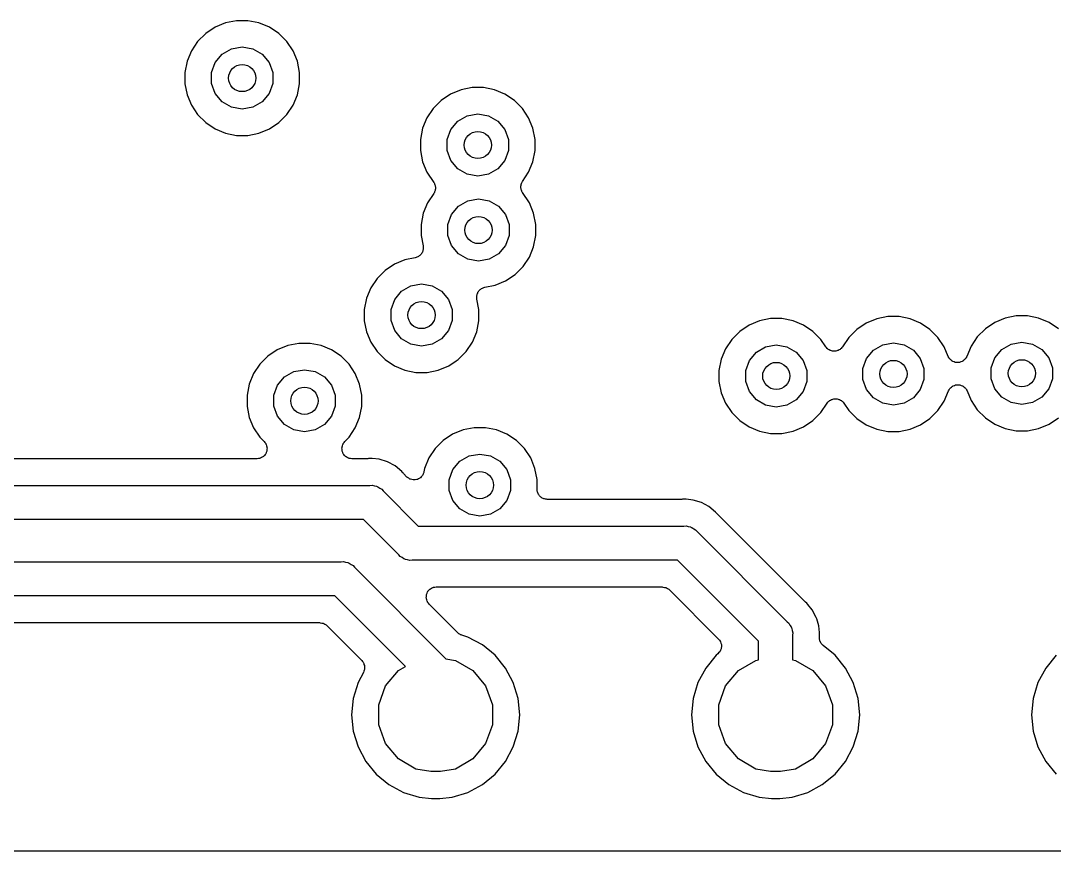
# Model space of a CAD drawing. Extents: x 91.4 to 190.2, y -113.9 to -59.9.
# Drawn here: x 131.74 to 147.18, y -113.13 to -100.72 of the extents above; entities that cross this region are included whole.
import ezdxf

# ---------------------------------------------------------------- set-up
doc = ezdxf.new("R2010")
doc.units = 0
doc.header["$MEASUREMENT"] = 0
doc.layers.add('BLACK', color=7, linetype='CONTINUOUS')

msp = doc.modelspace()

# ---------------------------------------------------------------- linework, layer by layer
at = {"layer": 'BLACK', "linetype": 'CONTINUOUS'}
for p, q in [((134.644, -100.82), (134.504, -100.914)), ((134.8, -100.756), (134.644, -100.82)), ((134.966, -100.723), (134.8, -100.756)), ((135.134, -100.723), (134.966, -100.723)), ((135.3, -100.756), (135.134, -100.723)), ((135.456, -100.82), (135.3, -100.756)), ((135.596, -100.914), (135.456, -100.82)), ((134.504, -100.914), (134.384, -101.034)), ((135.716, -101.034), (135.596, -100.914)), ((134.384, -101.034), (134.29, -101.174)), ((134.752, -101.224), (134.891, -101.144)), ((134.891, -101.144), (135.05, -101.116)), ((135.05, -101.116), (135.209, -101.144)), ((135.209, -101.144), (135.348, -101.224)), ((135.81, -101.174), (135.716, -101.034)), ((134.29, -101.174), (134.226, -101.33)), ((134.648, -101.348), (134.752, -101.224)), ((135.348, -101.224), (135.452, -101.348)), ((135.874, -101.33), (135.81, -101.174)), ((134.226, -101.33), (134.193, -101.496)), ((134.593, -101.499), (134.648, -101.348)), ((135.452, -101.348), (135.507, -101.499)), ((135.907, -101.496), (135.874, -101.33)), ((134.193, -101.496), (134.193, -101.664)), ((134.593, -101.661), (134.593, -101.499)), ((135.507, -101.499), (135.507, -101.661)), ((135.907, -101.664), (135.907, -101.496)), ((134.193, -101.664), (134.226, -101.83)), ((134.648, -101.812), (134.593, -101.661)), ((135.507, -101.661), (135.452, -101.812)), ((135.874, -101.83), (135.907, -101.664)), ((138.32, -101.756), (138.164, -101.82)), ((138.486, -101.723), (138.32, -101.756)), ((138.654, -101.723), (138.486, -101.723)), ((138.82, -101.756), (138.654, -101.723)), ((138.976, -101.82), (138.82, -101.756)), ((134.226, -101.83), (134.29, -101.986)), ((134.752, -101.936), (134.648, -101.812)), ((134.891, -102.016), (134.752, -101.936)), ((135.348, -101.936), (135.209, -102.016)), ((135.452, -101.812), (135.348, -101.936)), ((135.81, -101.986), (135.874, -101.83)), ((138.024, -101.914), (137.904, -102.034)), ((138.164, -101.82), (138.024, -101.914)), ((139.116, -101.914), (138.976, -101.82)), ((139.236, -102.034), (139.116, -101.914)), ((134.29, -101.986), (134.384, -102.126)), ((135.05, -102.044), (134.891, -102.016)), ((135.209, -102.016), (135.05, -102.044)), ((135.716, -102.126), (135.81, -101.986)), ((137.904, -102.034), (137.81, -102.174)), ((139.33, -102.174), (139.236, -102.034)), ((134.384, -102.126), (134.504, -102.246)), ((135.596, -102.246), (135.716, -102.126)), ((137.81, -102.174), (137.746, -102.33)), ((138.168, -102.348), (138.272, -102.224)), ((138.272, -102.224), (138.411, -102.144)), ((138.411, -102.144), (138.57, -102.116)), ((138.57, -102.116), (138.729, -102.144)), ((138.729, -102.144), (138.868, -102.224)), ((138.868, -102.224), (138.972, -102.348)), ((139.394, -102.33), (139.33, -102.174)), ((134.504, -102.246), (134.644, -102.34)), ((134.644, -102.34), (134.8, -102.404)), ((135.3, -102.404), (135.456, -102.34)), ((135.456, -102.34), (135.596, -102.246)), ((137.746, -102.33), (137.713, -102.496)), ((138.113, -102.499), (138.168, -102.348)), ((138.972, -102.348), (139.027, -102.499)), ((139.427, -102.496), (139.394, -102.33)), ((134.8, -102.404), (134.966, -102.437)), ((134.966, -102.437), (135.134, -102.437)), ((135.134, -102.437), (135.3, -102.404)), ((137.713, -102.496), (137.713, -102.664)), ((138.113, -102.661), (138.113, -102.499)), ((139.027, -102.499), (139.027, -102.661)), ((139.427, -102.664), (139.427, -102.496)), ((137.713, -102.664), (137.746, -102.83)), ((138.168, -102.812), (138.113, -102.661)), ((139.027, -102.661), (138.972, -102.812)), ((139.394, -102.83), (139.427, -102.664)), ((137.746, -102.83), (137.81, -102.986)), ((138.272, -102.936), (138.168, -102.812)), ((138.972, -102.812), (138.868, -102.936)), ((139.33, -102.986), (139.394, -102.83)), ((137.81, -102.986), (137.912, -103.139)), ((138.411, -103.016), (138.272, -102.936)), ((138.57, -103.044), (138.411, -103.016)), ((138.729, -103.016), (138.57, -103.044)), ((138.868, -102.936), (138.729, -103.016)), ((139.237, -103.124), (139.33, -102.986)), ((137.912, -103.139), (137.916, -103.147)), ((137.916, -103.147), (137.923, -103.156)), ((137.923, -103.156), (137.923, -103.158)), ((137.923, -103.158), (137.924, -103.159)), ((137.924, -103.159), (137.928, -103.174)), ((139.216, -103.172), (139.217, -103.17)), ((139.216, -103.184), (139.216, -103.172)), ((139.217, -103.169), (139.225, -103.153)), ((139.217, -103.17), (139.217, -103.169)), ((139.225, -103.153), (139.228, -103.142)), ((139.228, -103.142), (139.232, -103.135)), ((139.232, -103.135), (139.237, -103.124)), ((137.913, -103.306), (137.82, -103.444)), ((137.918, -103.295), (137.913, -103.306)), ((137.922, -103.288), (137.918, -103.295)), ((137.925, -103.277), (137.922, -103.288)), ((137.933, -103.261), (137.925, -103.277)), ((137.928, -103.174), (137.933, -103.186)), ((137.933, -103.186), (137.934, -103.195)), ((137.934, -103.258), (137.933, -103.26)), ((137.933, -103.26), (137.933, -103.261)), ((137.934, -103.195), (137.937, -103.206)), ((137.937, -103.238), (137.934, -103.246)), ((137.934, -103.246), (137.934, -103.258)), ((137.937, -103.209), (137.936, -103.226)), ((137.936, -103.226), (137.937, -103.238)), ((137.937, -103.206), (137.937, -103.208)), ((137.937, -103.208), (137.937, -103.209)), ((139.213, -103.192), (139.216, -103.184)), ((139.214, -103.204), (139.213, -103.192)), ((139.213, -103.221), (139.214, -103.204)), ((139.213, -103.222), (139.213, -103.221)), ((139.213, -103.224), (139.213, -103.222)), ((139.216, -103.235), (139.213, -103.224)), ((139.217, -103.244), (139.216, -103.235)), ((139.222, -103.256), (139.217, -103.244)), ((139.226, -103.271), (139.222, -103.256)), ((139.227, -103.272), (139.226, -103.271)), ((139.227, -103.274), (139.227, -103.272)), ((139.234, -103.283), (139.227, -103.274)), ((139.238, -103.291), (139.234, -103.283)), ((139.34, -103.444), (139.238, -103.291)), ((137.82, -103.444), (137.756, -103.6)), ((138.282, -103.494), (138.421, -103.414)), ((138.421, -103.414), (138.58, -103.386)), ((138.58, -103.386), (138.739, -103.414)), ((138.739, -103.414), (138.878, -103.494)), ((139.404, -103.6), (139.34, -103.444)), ((137.756, -103.6), (137.723, -103.766)), ((138.123, -103.769), (138.178, -103.618)), ((138.178, -103.618), (138.282, -103.494)), ((138.878, -103.494), (138.982, -103.618)), ((138.982, -103.618), (139.037, -103.769)), ((139.437, -103.766), (139.404, -103.6)), ((137.723, -103.766), (137.723, -103.934)), ((138.123, -103.931), (138.123, -103.769)), ((139.037, -103.769), (139.037, -103.931)), ((139.437, -103.934), (139.437, -103.766)), ((137.723, -103.934), (137.753, -104.088)), ((138.178, -104.082), (138.123, -103.931)), ((139.037, -103.931), (138.982, -104.082)), ((139.404, -104.1), (139.437, -103.934)), ((137.753, -104.088), (137.754, -104.102)), ((138.282, -104.206), (138.178, -104.082)), ((138.982, -104.082), (138.878, -104.206)), ((137.672, -104.251), (137.661, -104.257)), ((137.684, -104.246), (137.672, -104.251)), ((137.694, -104.237), (137.684, -104.246)), ((137.705, -104.23), (137.694, -104.237)), ((137.713, -104.22), (137.705, -104.23)), ((137.723, -104.212), (137.713, -104.22)), ((137.73, -104.2), (137.723, -104.212)), ((137.738, -104.19), (137.73, -104.2)), ((137.742, -104.177), (137.738, -104.19)), ((137.748, -104.166), (137.742, -104.177)), ((137.75, -104.153), (137.748, -104.166)), ((137.755, -104.14), (137.75, -104.153)), ((137.754, -104.102), (137.756, -104.114)), ((137.756, -104.114), (137.754, -104.127)), ((137.754, -104.127), (137.755, -104.14)), ((138.421, -104.286), (138.282, -104.206)), ((138.878, -104.206), (138.739, -104.286)), ((139.34, -104.256), (139.404, -104.1)), ((137.324, -104.36), (137.184, -104.454)), ((137.48, -104.296), (137.324, -104.36)), ((137.636, -104.265), (137.48, -104.296)), ((137.648, -104.26), (137.636, -104.265)), ((137.661, -104.257), (137.648, -104.26)), ((138.58, -104.314), (138.421, -104.286)), ((138.739, -104.286), (138.58, -104.314)), ((139.126, -104.516), (139.246, -104.396)), ((139.246, -104.396), (139.34, -104.256)), ((137.184, -104.454), (137.064, -104.574)), ((138.986, -104.61), (139.126, -104.516)), ((136.97, -104.714), (136.906, -104.87)), ((137.064, -104.574), (136.97, -104.714)), ((137.432, -104.764), (137.571, -104.684)), ((137.571, -104.684), (137.73, -104.656)), ((137.73, -104.656), (137.889, -104.684)), ((137.889, -104.684), (138.028, -104.764)), ((138.638, -104.719), (138.649, -104.713)), ((138.649, -104.713), (138.662, -104.71)), ((138.662, -104.71), (138.674, -104.705)), ((138.674, -104.705), (138.83, -104.674)), ((138.83, -104.674), (138.986, -104.61)), ((136.906, -104.87), (136.873, -105.036)), ((137.328, -104.888), (137.432, -104.764)), ((138.028, -104.764), (138.132, -104.888)), ((138.554, -104.856), (138.556, -104.843)), ((138.556, -104.868), (138.554, -104.856)), ((138.555, -104.83), (138.56, -104.817)), ((138.556, -104.843), (138.555, -104.83)), ((138.557, -104.882), (138.556, -104.868)), ((138.56, -104.817), (138.562, -104.804)), ((138.562, -104.804), (138.568, -104.793)), ((138.568, -104.793), (138.572, -104.78)), ((138.572, -104.78), (138.58, -104.77)), ((138.58, -104.77), (138.587, -104.758)), ((138.587, -104.758), (138.597, -104.75)), ((138.597, -104.75), (138.605, -104.74)), ((138.605, -104.74), (138.616, -104.733)), ((138.616, -104.733), (138.626, -104.724)), ((138.626, -104.724), (138.638, -104.719)), ((137.273, -105.039), (137.328, -104.888)), ((138.132, -104.888), (138.187, -105.039)), ((138.587, -105.036), (138.557, -104.882)), ((136.873, -105.036), (136.873, -105.204)), ((137.273, -105.201), (137.273, -105.039)), ((138.187, -105.039), (138.187, -105.201)), ((138.587, -105.204), (138.587, -105.036)), ((142.946, -105.173), (142.78, -105.206)), ((143.114, -105.173), (142.946, -105.173)), ((143.28, -105.206), (143.114, -105.173)), ((144.53, -105.176), (144.374, -105.24)), ((144.696, -105.143), (144.53, -105.176)), ((144.864, -105.143), (144.696, -105.143)), ((145.03, -105.176), (144.864, -105.143)), ((145.186, -105.24), (145.03, -105.176)), ((146.45, -105.166), (146.294, -105.23)), ((146.616, -105.133), (146.45, -105.166)), ((146.784, -105.133), (146.616, -105.133)), ((146.95, -105.166), (146.784, -105.133)), ((147.106, -105.23), (146.95, -105.166)), ((136.873, -105.204), (136.906, -105.37)), ((137.328, -105.352), (137.273, -105.201)), ((138.187, -105.201), (138.132, -105.352)), ((138.554, -105.37), (138.587, -105.204)), ((142.624, -105.27), (142.484, -105.364)), ((142.78, -105.206), (142.624, -105.27)), ((143.436, -105.27), (143.28, -105.206)), ((143.576, -105.364), (143.436, -105.27)), ((144.234, -105.334), (144.114, -105.454)), ((144.374, -105.24), (144.234, -105.334)), ((145.326, -105.334), (145.186, -105.24)), ((145.446, -105.454), (145.326, -105.334)), ((146.154, -105.324), (146.034, -105.444)), ((146.294, -105.23), (146.154, -105.324)), ((147.246, -105.324), (147.106, -105.23)), ((136.906, -105.37), (136.97, -105.526)), ((137.432, -105.476), (137.328, -105.352)), ((137.571, -105.556), (137.432, -105.476)), ((138.028, -105.476), (137.889, -105.556)), ((138.132, -105.352), (138.028, -105.476)), ((138.49, -105.526), (138.554, -105.37)), ((142.364, -105.484), (142.27, -105.624)), ((142.484, -105.364), (142.364, -105.484)), ((143.696, -105.484), (143.576, -105.364)), ((143.77, -105.595), (143.696, -105.484)), ((144.114, -105.454), (144.02, -105.595)), ((145.54, -105.594), (145.446, -105.454)), ((146.034, -105.444), (145.94, -105.584)), ((135.574, -105.64), (135.434, -105.734)), ((135.73, -105.576), (135.574, -105.64)), ((135.896, -105.543), (135.73, -105.576)), ((136.064, -105.543), (135.896, -105.543)), ((136.23, -105.576), (136.064, -105.543)), ((136.386, -105.64), (136.23, -105.576)), ((136.526, -105.734), (136.386, -105.64)), ((136.97, -105.526), (137.064, -105.666)), ((137.73, -105.584), (137.571, -105.556)), ((137.889, -105.556), (137.73, -105.584)), ((138.396, -105.666), (138.49, -105.526)), ((142.27, -105.624), (142.206, -105.78)), ((142.732, -105.674), (142.871, -105.594)), ((142.871, -105.594), (143.03, -105.566)), ((143.03, -105.566), (143.189, -105.594)), ((143.189, -105.594), (143.328, -105.674)), ((143.782, -105.607), (143.77, -105.595)), ((143.791, -105.62), (143.782, -105.607)), ((143.799, -105.625), (143.791, -105.62)), ((143.806, -105.633), (143.799, -105.625)), ((143.821, -105.64), (143.806, -105.633)), ((143.835, -105.649), (143.821, -105.64)), ((143.969, -105.64), (143.955, -105.649)), ((143.984, -105.633), (143.969, -105.64)), ((143.99, -105.625), (143.984, -105.633)), ((143.999, -105.62), (143.99, -105.625)), ((144.008, -105.607), (143.999, -105.62)), ((144.02, -105.595), (144.008, -105.607)), ((144.482, -105.644), (144.621, -105.564)), ((144.621, -105.564), (144.78, -105.536)), ((144.78, -105.536), (144.939, -105.564)), ((144.939, -105.564), (145.078, -105.644)), ((145.599, -105.738), (145.54, -105.594)), ((145.94, -105.584), (145.877, -105.738)), ((146.298, -105.758), (146.402, -105.634)), ((146.402, -105.634), (146.541, -105.554)), ((146.541, -105.554), (146.7, -105.526)), ((146.7, -105.526), (146.859, -105.554)), ((146.859, -105.554), (146.998, -105.634)), ((146.998, -105.634), (147.102, -105.758)), ((135.434, -105.734), (135.314, -105.854)), ((136.646, -105.854), (136.526, -105.734)), ((137.064, -105.666), (137.184, -105.786)), ((137.184, -105.786), (137.324, -105.88)), ((138.246, -105.806), (138.276, -105.786)), ((138.276, -105.786), (138.396, -105.666)), ((142.206, -105.78), (142.173, -105.946)), ((142.573, -105.949), (142.628, -105.798)), ((142.628, -105.798), (142.732, -105.674)), ((143.328, -105.674), (143.432, -105.798)), ((143.432, -105.798), (143.487, -105.949)), ((143.844, -105.651), (143.835, -105.649)), ((143.853, -105.656), (143.844, -105.651)), ((143.869, -105.657), (143.853, -105.656)), ((143.885, -105.661), (143.869, -105.657)), ((143.895, -105.66), (143.885, -105.661)), ((143.905, -105.661), (143.895, -105.66)), ((143.921, -105.657), (143.905, -105.661)), ((143.937, -105.656), (143.921, -105.657)), ((143.946, -105.651), (143.937, -105.656)), ((143.955, -105.649), (143.946, -105.651)), ((144.323, -105.919), (144.378, -105.768)), ((144.378, -105.768), (144.482, -105.644)), ((145.078, -105.644), (145.182, -105.768)), ((145.182, -105.768), (145.237, -105.919)), ((145.61, -105.755), (145.599, -105.738)), ((145.619, -105.772), (145.61, -105.755)), ((145.624, -105.776), (145.619, -105.772)), ((145.627, -105.782), (145.624, -105.776)), ((145.643, -105.794), (145.627, -105.782)), ((145.657, -105.807), (145.643, -105.794)), ((145.833, -105.794), (145.819, -105.807)), ((145.849, -105.782), (145.833, -105.794)), ((145.852, -105.776), (145.849, -105.782)), ((145.857, -105.772), (145.852, -105.776)), ((145.866, -105.755), (145.857, -105.772)), ((145.877, -105.738), (145.866, -105.755)), ((146.243, -105.909), (146.298, -105.758)), ((147.102, -105.758), (147.157, -105.909)), ((135.314, -105.854), (135.22, -105.994)), ((135.821, -105.964), (135.98, -105.936)), ((135.98, -105.936), (136.139, -105.964)), ((136.74, -105.994), (136.646, -105.854)), ((137.324, -105.88), (137.48, -105.944)), ((137.48, -105.944), (137.646, -105.977)), ((137.814, -105.977), (137.98, -105.944)), ((137.98, -105.944), (138.136, -105.88)), ((138.136, -105.88), (138.246, -105.806)), ((138.246, -105.806), (138.246, -105.806)), ((142.173, -105.946), (142.173, -106.114)), ((142.573, -106.111), (142.573, -105.949)), ((143.487, -105.949), (143.487, -106.111)), ((144.323, -106.081), (144.323, -105.919)), ((145.237, -105.919), (145.237, -106.081)), ((145.663, -105.81), (145.657, -105.807)), ((145.669, -105.814), (145.663, -105.81)), ((145.687, -105.82), (145.669, -105.814)), ((145.705, -105.827), (145.687, -105.82)), ((145.712, -105.827), (145.705, -105.827)), ((145.718, -105.829), (145.712, -105.827)), ((145.738, -105.829), (145.718, -105.829)), ((145.758, -105.829), (145.738, -105.829)), ((145.764, -105.827), (145.758, -105.829)), ((145.77, -105.827), (145.764, -105.827)), ((145.789, -105.82), (145.77, -105.827)), ((145.807, -105.814), (145.789, -105.82)), ((145.812, -105.81), (145.807, -105.814)), ((145.819, -105.807), (145.812, -105.81)), ((146.243, -106.071), (146.243, -105.909)), ((147.157, -105.909), (147.157, -106.071)), ((135.22, -105.994), (135.156, -106.15)), ((135.578, -106.168), (135.682, -106.044)), ((135.682, -106.044), (135.821, -105.964)), ((136.139, -105.964), (136.278, -106.044)), ((136.278, -106.044), (136.382, -106.168)), ((136.804, -106.15), (136.74, -105.994)), ((137.646, -105.977), (137.814, -105.977)), ((144.378, -106.232), (144.323, -106.081)), ((145.237, -106.081), (145.182, -106.232)), ((146.298, -106.222), (146.243, -106.071)), ((147.157, -106.071), (147.102, -106.222)), ((135.156, -106.15), (135.123, -106.316)), ((135.523, -106.319), (135.578, -106.168)), ((136.382, -106.168), (136.437, -106.319)), ((136.837, -106.316), (136.804, -106.15)), ((142.173, -106.114), (142.206, -106.28)), ((142.628, -106.262), (142.573, -106.111)), ((143.487, -106.111), (143.432, -106.262)), ((144.482, -106.356), (144.378, -106.232)), ((145.182, -106.232), (145.078, -106.356)), ((145.54, -106.406), (145.603, -106.252)), ((145.603, -106.252), (145.614, -106.235)), ((145.614, -106.235), (145.623, -106.218)), ((145.623, -106.218), (145.628, -106.214)), ((145.628, -106.214), (145.631, -106.208)), ((145.631, -106.208), (145.647, -106.196)), ((145.647, -106.196), (145.661, -106.183)), ((145.661, -106.183), (145.668, -106.18)), ((145.668, -106.18), (145.673, -106.176)), ((145.673, -106.176), (145.692, -106.17)), ((145.692, -106.17), (145.71, -106.163)), ((145.71, -106.163), (145.716, -106.163)), ((145.716, -106.163), (145.722, -106.161)), ((145.722, -106.161), (145.742, -106.161)), ((145.742, -106.161), (145.762, -106.161)), ((145.762, -106.161), (145.768, -106.163)), ((145.768, -106.163), (145.775, -106.163)), ((145.775, -106.163), (145.793, -106.17)), ((145.793, -106.17), (145.811, -106.176)), ((145.811, -106.176), (145.817, -106.18)), ((145.817, -106.18), (145.823, -106.183)), ((145.823, -106.183), (145.837, -106.196)), ((145.837, -106.196), (145.853, -106.208)), ((145.853, -106.208), (145.856, -106.214)), ((145.856, -106.214), (145.861, -106.218)), ((145.861, -106.218), (145.87, -106.235)), ((145.87, -106.235), (145.881, -106.252)), ((145.881, -106.252), (145.94, -106.396)), ((146.402, -106.346), (146.298, -106.222)), ((147.102, -106.222), (146.998, -106.346)), ((135.123, -106.316), (135.123, -106.484)), ((135.523, -106.481), (135.523, -106.319)), ((136.437, -106.319), (136.437, -106.481)), ((136.837, -106.484), (136.837, -106.316)), ((142.206, -106.28), (142.27, -106.436)), ((142.732, -106.386), (142.628, -106.262)), ((142.871, -106.466), (142.732, -106.386)), ((143.328, -106.386), (143.189, -106.466)), ((143.432, -106.262), (143.328, -106.386)), ((143.802, -106.423), (143.811, -106.41)), ((143.811, -106.41), (143.82, -106.405)), ((143.82, -106.405), (143.826, -106.397)), ((143.826, -106.397), (143.841, -106.39)), ((143.841, -106.39), (143.855, -106.381)), ((143.855, -106.381), (143.864, -106.379)), ((143.864, -106.379), (143.873, -106.374)), ((143.873, -106.374), (143.889, -106.373)), ((143.889, -106.373), (143.905, -106.369)), ((143.905, -106.369), (143.915, -106.37)), ((143.915, -106.37), (143.925, -106.369)), ((143.925, -106.369), (143.941, -106.373)), ((143.941, -106.373), (143.957, -106.374)), ((143.957, -106.374), (143.966, -106.379)), ((143.966, -106.379), (143.975, -106.381)), ((143.975, -106.381), (143.989, -106.39)), ((143.989, -106.39), (144.004, -106.397)), ((144.004, -106.397), (144.011, -106.405)), ((144.011, -106.405), (144.019, -106.41)), ((144.019, -106.41), (144.028, -106.423)), ((144.621, -106.436), (144.482, -106.356)), ((145.078, -106.356), (144.939, -106.436)), ((145.446, -106.546), (145.54, -106.406)), ((145.94, -106.396), (146.034, -106.536)), ((146.541, -106.426), (146.402, -106.346)), ((146.998, -106.346), (146.859, -106.426)), ((135.123, -106.484), (135.156, -106.65)), ((135.578, -106.632), (135.523, -106.481)), ((136.437, -106.481), (136.382, -106.632)), ((136.804, -106.65), (136.837, -106.484)), ((142.27, -106.436), (142.364, -106.576)), ((143.03, -106.494), (142.871, -106.466)), ((143.189, -106.466), (143.03, -106.494)), ((143.696, -106.576), (143.79, -106.435)), ((143.79, -106.435), (143.802, -106.423)), ((144.028, -106.423), (144.04, -106.435)), ((144.04, -106.435), (144.114, -106.546)), ((144.114, -106.546), (144.234, -106.666)), ((144.78, -106.464), (144.621, -106.436)), ((144.939, -106.436), (144.78, -106.464)), ((145.326, -106.666), (145.446, -106.546)), ((146.034, -106.536), (146.154, -106.656)), ((146.7, -106.454), (146.541, -106.426)), ((146.859, -106.426), (146.7, -106.454)), ((135.156, -106.65), (135.22, -106.806)), ((135.682, -106.756), (135.578, -106.632)), ((136.382, -106.632), (136.278, -106.756)), ((136.74, -106.806), (136.804, -106.65)), ((142.364, -106.576), (142.484, -106.696)), ((142.484, -106.696), (142.624, -106.79)), ((143.436, -106.79), (143.576, -106.696)), ((143.576, -106.696), (143.696, -106.576)), ((144.234, -106.666), (144.374, -106.76)), ((145.186, -106.76), (145.326, -106.666)), ((146.154, -106.656), (146.294, -106.75)), ((147.106, -106.75), (147.246, -106.656)), ((135.22, -106.806), (135.314, -106.946)), ((135.821, -106.836), (135.682, -106.756)), ((135.98, -106.864), (135.821, -106.836)), ((136.139, -106.836), (135.98, -106.864)), ((136.278, -106.756), (136.139, -106.836)), ((136.646, -106.946), (136.74, -106.806)), ((138.35, -106.836), (138.194, -106.9)), ((138.516, -106.803), (138.35, -106.836)), ((138.684, -106.803), (138.516, -106.803)), ((138.85, -106.836), (138.684, -106.803)), ((139.006, -106.9), (138.85, -106.836)), ((142.624, -106.79), (142.78, -106.854)), ((142.78, -106.854), (142.946, -106.887)), ((143.114, -106.887), (143.28, -106.854)), ((143.28, -106.854), (143.436, -106.79)), ((144.374, -106.76), (144.53, -106.824)), ((144.53, -106.824), (144.696, -106.857)), ((144.696, -106.857), (144.864, -106.857)), ((144.864, -106.857), (145.03, -106.824)), ((145.03, -106.824), (145.186, -106.76)), ((146.294, -106.75), (146.45, -106.814)), ((146.45, -106.814), (146.616, -106.847)), ((146.616, -106.847), (146.784, -106.847)), ((146.784, -106.847), (146.95, -106.814)), ((146.95, -106.814), (147.106, -106.75)), ((135.314, -106.946), (135.378, -107.01)), ((135.378, -107.01), (135.389, -107.026)), ((135.389, -107.026), (135.402, -107.041)), ((136.558, -107.041), (136.571, -107.026)), ((136.571, -107.026), (136.582, -107.01)), ((136.582, -107.01), (136.646, -106.946)), ((138.054, -106.994), (137.934, -107.114)), ((138.194, -106.9), (138.054, -106.994)), ((139.146, -106.994), (139.006, -106.9)), ((139.266, -107.114), (139.146, -106.994)), ((142.946, -106.887), (143.114, -106.887)), ((135.402, -107.041), (135.404, -107.047)), ((135.408, -107.173), (135.402, -107.191)), ((135.404, -107.047), (135.408, -107.053)), ((135.408, -107.053), (135.413, -107.072)), ((135.416, -107.155), (135.408, -107.173)), ((135.413, -107.072), (135.419, -107.09)), ((135.417, -107.148), (135.416, -107.155)), ((135.419, -107.142), (135.417, -107.148)), ((135.419, -107.09), (135.419, -107.097)), ((135.419, -107.097), (135.421, -107.103)), ((135.421, -107.103), (135.419, -107.122)), ((135.419, -107.122), (135.419, -107.142)), ((136.539, -107.103), (136.541, -107.097)), ((136.541, -107.122), (136.539, -107.103)), ((136.541, -107.09), (136.547, -107.072)), ((136.541, -107.097), (136.541, -107.09)), ((136.541, -107.142), (136.541, -107.122)), ((136.543, -107.148), (136.541, -107.142)), ((136.544, -107.155), (136.543, -107.148)), ((136.552, -107.173), (136.544, -107.155)), ((136.547, -107.072), (136.552, -107.053)), ((136.552, -107.053), (136.556, -107.047)), ((136.558, -107.191), (136.552, -107.173)), ((136.556, -107.047), (136.558, -107.041)), ((137.934, -107.114), (137.84, -107.254)), ((139.36, -107.254), (139.266, -107.114)), ((135.272, -107.266), (130.293, -107.266)), ((135.291, -107.263), (135.272, -107.266)), ((135.31, -107.261), (135.291, -107.263)), ((135.316, -107.258), (135.31, -107.261)), ((135.323, -107.257), (135.316, -107.258)), ((135.34, -107.247), (135.323, -107.257)), ((135.358, -107.239), (135.34, -107.247)), ((135.362, -107.234), (135.358, -107.239)), ((135.368, -107.231), (135.362, -107.234)), ((135.381, -107.216), (135.368, -107.231)), ((135.394, -107.202), (135.381, -107.216)), ((135.397, -107.196), (135.394, -107.202)), ((135.402, -107.191), (135.397, -107.196)), ((136.563, -107.196), (136.558, -107.191)), ((136.566, -107.202), (136.563, -107.196)), ((136.579, -107.216), (136.566, -107.202)), ((136.592, -107.231), (136.579, -107.216)), ((136.598, -107.234), (136.592, -107.231)), ((136.602, -107.239), (136.598, -107.234)), ((136.62, -107.247), (136.602, -107.239)), ((136.637, -107.257), (136.62, -107.247)), ((136.644, -107.258), (136.637, -107.257)), ((136.65, -107.261), (136.644, -107.258)), ((136.669, -107.263), (136.65, -107.261)), ((136.688, -107.266), (136.669, -107.263)), ((136.929, -107.266), (136.688, -107.266)), ((136.936, -107.265), (136.929, -107.266)), ((136.944, -107.265), (136.936, -107.265)), ((136.969, -107.263), (136.944, -107.265)), ((136.993, -107.265), (136.969, -107.263)), ((137.097, -107.275), (136.993, -107.265)), ((136.993, -107.265), (136.993, -107.265)), ((136.993, -107.265), (136.993, -107.265)), ((137.22, -107.313), (137.097, -107.275)), ((137.334, -107.374), (137.22, -107.313)), ((137.84, -107.254), (137.776, -107.41)), ((138.198, -107.428), (138.302, -107.304)), ((138.302, -107.304), (138.441, -107.224)), ((138.441, -107.224), (138.6, -107.196)), ((138.6, -107.196), (138.759, -107.224)), ((138.759, -107.224), (138.898, -107.304)), ((138.898, -107.304), (139.002, -107.428)), ((139.424, -107.41), (139.36, -107.254)), ((137.433, -107.455), (137.334, -107.374)), ((137.449, -107.475), (137.433, -107.455)), ((137.455, -107.479), (137.449, -107.475)), ((137.459, -107.485), (137.455, -107.479)), ((137.512, -107.539), (137.459, -107.485)), ((137.754, -107.491), (137.747, -107.51)), ((137.763, -107.471), (137.754, -107.491)), ((137.764, -107.466), (137.763, -107.471)), ((137.765, -107.462), (137.764, -107.466)), ((137.776, -107.41), (137.765, -107.462)), ((138.143, -107.579), (138.198, -107.428)), ((139.002, -107.428), (139.057, -107.579)), ((139.457, -107.576), (139.424, -107.41)), ((137.516, -107.542), (137.512, -107.539)), ((137.519, -107.545), (137.516, -107.542)), ((137.538, -107.556), (137.519, -107.545)), ((137.555, -107.569), (137.538, -107.556)), ((137.56, -107.57), (137.555, -107.569)), ((137.564, -107.572), (137.56, -107.57)), ((137.585, -107.577), (137.564, -107.572)), ((137.605, -107.582), (137.585, -107.577)), ((137.61, -107.582), (137.605, -107.582)), ((137.615, -107.583), (137.61, -107.582)), ((137.636, -107.579), (137.615, -107.583)), ((137.657, -107.578), (137.636, -107.579)), ((137.662, -107.575), (137.657, -107.578)), ((137.667, -107.575), (137.662, -107.575)), ((137.685, -107.564), (137.667, -107.575)), ((137.704, -107.555), (137.685, -107.564)), ((137.708, -107.552), (137.704, -107.555)), ((137.712, -107.55), (137.708, -107.552)), ((137.726, -107.534), (137.712, -107.55)), ((137.741, -107.519), (137.726, -107.534)), ((137.743, -107.514), (137.741, -107.519)), ((137.747, -107.51), (137.743, -107.514)), ((138.143, -107.741), (138.143, -107.579)), ((139.057, -107.579), (139.057, -107.741)), ((139.457, -107.723), (139.457, -107.576)), ((130.065, -107.666), (136.958, -107.666)), ((136.958, -107.666), (136.991, -107.663)), ((136.991, -107.663), (137.024, -107.672)), ((137.024, -107.672), (137.057, -107.678)), ((137.057, -107.678), (137.067, -107.683)), ((137.067, -107.683), (137.078, -107.686)), ((137.078, -107.686), (137.105, -107.706)), ((137.105, -107.706), (137.134, -107.722)), ((137.134, -107.722), (137.156, -107.748)), ((137.156, -107.748), (137.681, -108.273)), ((138.198, -107.892), (138.143, -107.741)), ((139.057, -107.741), (139.002, -107.892)), ((139.459, -107.736), (139.457, -107.723)), ((139.459, -107.749), (139.459, -107.736)), ((139.464, -107.762), (139.459, -107.749)), ((139.466, -107.775), (139.464, -107.762)), ((139.473, -107.786), (139.466, -107.775)), ((139.477, -107.798), (139.473, -107.786)), ((139.486, -107.808), (139.477, -107.798)), ((138.302, -108.016), (138.198, -107.892)), ((139.002, -107.892), (138.898, -108.016)), ((139.492, -107.82), (139.486, -107.808)), ((139.502, -107.828), (139.492, -107.82)), ((139.511, -107.838), (139.502, -107.828)), ((139.522, -107.845), (139.511, -107.838)), ((139.532, -107.853), (139.522, -107.845)), ((139.545, -107.858), (139.532, -107.853)), ((139.556, -107.864), (139.545, -107.858)), ((139.569, -107.866), (139.556, -107.864)), ((139.581, -107.871), (139.569, -107.866)), ((139.594, -107.871), (139.581, -107.871)), ((139.607, -107.873), (139.594, -107.871)), ((141.62, -107.873), (139.607, -107.873)), ((141.627, -107.872), (141.62, -107.873)), ((141.634, -107.872), (141.627, -107.872)), ((141.659, -107.87), (141.634, -107.872)), ((141.684, -107.872), (141.659, -107.87)), ((141.787, -107.883), (141.684, -107.872)), ((141.684, -107.872), (141.684, -107.872)), ((141.684, -107.872), (141.684, -107.872)), ((141.911, -107.92), (141.787, -107.883)), ((142.024, -107.981), (141.911, -107.92)), ((138.441, -108.096), (138.302, -108.016)), ((138.6, -108.124), (138.441, -108.096)), ((138.759, -108.096), (138.6, -108.124)), ((138.898, -108.016), (138.759, -108.096)), ((142.124, -108.063), (142.024, -107.981)), ((142.14, -108.082), (142.124, -108.063)), ((142.145, -108.087), (142.14, -108.082)), ((142.15, -108.093), (142.145, -108.087)), ((143.455, -109.398), (142.15, -108.093)), ((136.863, -108.174), (129.971, -108.174)), ((137.388, -108.699), (136.863, -108.174)), ((137.681, -108.273), (141.648, -108.273)), ((141.648, -108.273), (141.682, -108.27)), ((141.682, -108.27), (141.714, -108.279)), ((141.714, -108.279), (141.747, -108.285)), ((141.747, -108.285), (141.757, -108.291)), ((141.757, -108.291), (141.768, -108.293)), ((141.768, -108.293), (141.796, -108.313)), ((141.796, -108.313), (141.825, -108.33)), ((141.825, -108.33), (141.847, -108.355)), ((141.847, -108.355), (143.192, -109.7)), ((137.41, -108.725), (137.388, -108.699)), ((137.439, -108.742), (137.41, -108.725)), ((117.505, -108.806), (136.529, -108.806)), ((136.529, -108.806), (136.562, -108.803)), ((136.562, -108.803), (136.595, -108.812)), ((136.595, -108.812), (136.628, -108.818)), ((136.628, -108.818), (136.638, -108.823)), ((136.638, -108.823), (136.649, -108.826)), ((136.649, -108.826), (136.677, -108.846)), ((136.677, -108.846), (136.706, -108.862)), ((136.706, -108.862), (136.727, -108.888)), ((137.467, -108.761), (137.439, -108.742)), ((137.478, -108.764), (137.467, -108.761)), ((137.488, -108.77), (137.478, -108.764)), ((137.521, -108.775), (137.488, -108.77)), ((137.553, -108.784), (137.521, -108.775)), ((137.587, -108.781), (137.553, -108.784)), ((141.554, -108.781), (137.587, -108.781)), ((142.766, -109.993), (141.554, -108.781)), ((136.727, -108.888), (138.093, -110.254)), ((137.88, -109.2), (137.897, -109.19)), ((137.897, -109.19), (137.903, -109.189)), ((137.903, -109.189), (137.909, -109.186)), ((137.909, -109.186), (137.929, -109.185)), ((137.929, -109.185), (137.948, -109.181)), ((137.948, -109.181), (141.326, -109.181)), ((141.326, -109.181), (141.333, -109.182)), ((141.333, -109.182), (141.339, -109.182)), ((141.339, -109.182), (141.358, -109.187)), ((141.358, -109.187), (141.378, -109.19)), ((141.378, -109.19), (141.383, -109.194)), ((141.383, -109.194), (141.39, -109.195)), ((141.39, -109.195), (141.406, -109.206)), ((136.435, -109.314), (117.411, -109.314)), ((137.489, -110.369), (136.435, -109.314)), ((137.799, -109.344), (137.801, -109.325)), ((137.801, -109.351), (137.799, -109.344)), ((137.801, -109.305), (137.803, -109.299)), ((137.801, -109.325), (137.801, -109.305)), ((137.803, -109.292), (137.812, -109.275)), ((137.803, -109.299), (137.803, -109.292)), ((137.812, -109.275), (137.818, -109.256)), ((137.818, -109.256), (137.823, -109.251)), ((137.823, -109.251), (137.825, -109.245)), ((137.825, -109.245), (137.839, -109.231)), ((137.839, -109.231), (137.852, -109.216)), ((137.852, -109.216), (137.858, -109.213)), ((137.858, -109.213), (137.862, -109.208)), ((137.862, -109.208), (137.88, -109.2)), ((141.406, -109.206), (141.423, -109.216)), ((141.423, -109.216), (141.427, -109.221)), ((141.427, -109.221), (141.432, -109.225)), ((141.432, -109.225), (142.167, -109.96)), ((137.801, -109.357), (137.801, -109.351)), ((137.807, -109.376), (137.801, -109.357)), ((137.812, -109.395), (137.807, -109.376)), ((137.816, -109.4), (137.812, -109.395)), ((137.818, -109.406), (137.816, -109.4)), ((137.831, -109.421), (137.818, -109.406)), ((137.842, -109.437), (137.831, -109.421)), ((138.27, -109.865), (137.842, -109.437)), ((143.461, -109.402), (143.455, -109.398)), ((143.465, -109.407), (143.461, -109.402)), ((143.485, -109.423), (143.465, -109.407)), ((143.5, -109.442), (143.485, -109.423)), ((143.566, -109.523), (143.5, -109.442)), ((143.5, -109.442), (143.5, -109.442)), ((143.627, -109.636), (143.566, -109.523)), ((143.634, -109.658), (143.627, -109.636)), ((143.665, -109.76), (143.634, -109.658)), ((143.634, -109.658), (143.634, -109.658)), ((130.986, -109.714), (136.207, -109.714)), ((136.207, -109.714), (136.213, -109.715)), ((136.213, -109.715), (136.22, -109.715)), ((136.22, -109.715), (136.239, -109.72)), ((136.239, -109.72), (136.258, -109.723)), ((136.258, -109.723), (136.264, -109.726)), ((136.264, -109.726), (136.27, -109.728)), ((136.27, -109.728), (136.286, -109.739)), ((136.286, -109.739), (136.303, -109.749)), ((136.303, -109.749), (136.308, -109.754)), ((136.308, -109.754), (136.313, -109.758)), ((136.313, -109.758), (136.835, -110.28)), ((143.192, -109.7), (143.218, -109.722)), ((143.218, -109.722), (143.234, -109.751)), ((143.234, -109.751), (143.254, -109.779)), ((143.254, -109.779), (143.257, -109.79)), ((143.257, -109.79), (143.262, -109.8)), ((143.262, -109.8), (143.268, -109.833)), ((143.675, -109.863), (143.665, -109.76)), ((138.279, -109.872), (138.27, -109.865)), ((138.286, -109.879), (138.279, -109.872)), ((138.3, -109.886), (138.286, -109.879)), ((138.313, -109.895), (138.3, -109.886)), ((138.323, -109.898), (138.313, -109.895)), ((138.333, -109.903), (138.323, -109.898)), ((138.421, -109.93), (138.333, -109.903)), ((138.638, -110.046), (138.421, -109.93)), ((142.167, -109.96), (142.179, -109.977)), ((143.268, -109.833), (143.277, -109.865)), ((143.277, -109.865), (143.274, -109.899)), ((143.274, -109.899), (143.274, -110.272)), ((143.674, -109.927), (143.675, -109.92)), ((143.674, -109.939), (143.674, -109.927)), ((143.676, -109.952), (143.674, -109.939)), ((143.677, -109.888), (143.675, -109.863)), ((143.675, -109.863), (143.675, -109.863)), ((143.675, -109.863), (143.675, -109.863)), ((143.675, -109.913), (143.677, -109.888)), ((143.675, -109.92), (143.675, -109.913)), ((143.677, -109.966), (143.676, -109.952)), ((143.681, -109.978), (143.677, -109.966)), ((138.828, -110.202), (138.638, -110.046)), ((142.179, -109.977), (142.192, -109.992)), ((142.192, -109.992), (142.194, -109.998)), ((142.194, -109.998), (142.197, -110.003)), ((142.197, -110.003), (142.202, -110.022)), ((142.206, -110.105), (142.197, -110.123)), ((142.202, -110.022), (142.209, -110.042)), ((142.208, -110.094), (142.206, -110.099)), ((142.206, -110.099), (142.206, -110.105)), ((142.209, -110.073), (142.208, -110.094)), ((142.209, -110.042), (142.209, -110.047)), ((142.209, -110.047), (142.21, -110.053)), ((142.21, -110.053), (142.209, -110.073)), ((142.766, -110.272), (142.766, -109.993)), ((143.683, -109.99), (143.681, -109.978)), ((143.69, -110.002), (143.683, -109.99)), ((143.695, -110.015), (143.69, -110.002)), ((143.703, -110.024), (143.695, -110.015)), ((143.709, -110.035), (143.703, -110.024)), ((143.72, -110.044), (143.709, -110.035)), ((143.729, -110.055), (143.72, -110.044)), ((143.908, -110.202), (143.729, -110.055)), ((138.093, -110.254), (138.235, -110.279)), ((138.984, -110.392), (138.828, -110.202)), ((142.132, -110.202), (141.976, -110.392)), ((142.156, -110.182), (142.132, -110.202)), ((142.169, -110.166), (142.156, -110.182)), ((142.184, -110.152), (142.169, -110.166)), ((142.186, -110.147), (142.184, -110.152)), ((142.19, -110.142), (142.186, -110.147)), ((142.197, -110.123), (142.19, -110.142)), ((142.725, -110.279), (142.766, -110.272)), ((143.274, -110.272), (143.315, -110.279)), ((144.064, -110.392), (143.908, -110.202)), ((147.212, -110.202), (147.056, -110.392)), ((136.835, -110.28), (136.845, -110.294)), ((136.845, -110.294), (136.856, -110.307)), ((136.856, -110.307), (136.86, -110.315)), ((136.86, -110.315), (136.865, -110.323)), ((136.865, -110.323), (136.869, -110.339)), ((136.874, -110.425), (136.867, -110.44)), ((136.869, -110.339), (136.876, -110.355)), ((136.875, -110.416), (136.874, -110.425)), ((136.877, -110.407), (136.875, -110.416)), ((136.876, -110.355), (136.876, -110.364)), ((136.876, -110.364), (136.878, -110.373)), ((136.878, -110.373), (136.877, -110.39)), ((136.877, -110.39), (136.877, -110.407)), ((137.193, -110.658), (137.385, -110.429)), ((137.385, -110.429), (137.489, -110.369)), ((138.235, -110.279), (138.495, -110.429)), ((138.495, -110.429), (138.687, -110.658)), ((139.1, -110.609), (138.984, -110.392)), ((141.976, -110.392), (141.86, -110.609)), ((142.273, -110.658), (142.465, -110.429)), ((142.465, -110.429), (142.725, -110.279)), ((143.315, -110.279), (143.575, -110.429)), ((143.575, -110.429), (143.767, -110.658)), ((144.18, -110.609), (144.064, -110.392)), ((147.056, -110.392), (146.94, -110.609)), ((136.861, -110.457), (136.78, -110.609)), ((136.867, -110.44), (136.861, -110.457)), ((136.78, -110.609), (136.708, -110.845)), ((137.09, -110.94), (137.193, -110.658)), ((138.687, -110.658), (138.79, -110.94)), ((139.172, -110.845), (139.1, -110.609)), ((141.86, -110.609), (141.788, -110.845)), ((142.17, -110.94), (142.273, -110.658)), ((143.767, -110.658), (143.87, -110.94)), ((144.252, -110.845), (144.18, -110.609)), ((146.94, -110.609), (146.868, -110.845)), ((136.708, -110.845), (136.684, -111.09)), ((139.196, -111.09), (139.172, -110.845)), ((141.788, -110.845), (141.764, -111.09)), ((144.276, -111.09), (144.252, -110.845)), ((146.868, -110.845), (146.844, -111.09)), ((137.09, -111.24), (137.09, -110.94)), ((138.79, -110.94), (138.79, -111.24)), ((142.17, -111.24), (142.17, -110.94)), ((143.87, -110.94), (143.87, -111.24)), ((136.684, -111.09), (136.708, -111.335)), ((139.172, -111.335), (139.196, -111.09)), ((141.764, -111.09), (141.788, -111.335)), ((144.252, -111.335), (144.276, -111.09)), ((146.844, -111.09), (146.868, -111.335)), ((136.708, -111.335), (136.78, -111.571)), ((137.193, -111.522), (137.09, -111.24)), ((138.79, -111.24), (138.687, -111.522)), ((139.1, -111.571), (139.172, -111.335)), ((141.788, -111.335), (141.86, -111.571)), ((142.273, -111.522), (142.17, -111.24)), ((143.87, -111.24), (143.767, -111.522)), ((144.18, -111.571), (144.252, -111.335)), ((146.868, -111.335), (146.94, -111.571)), ((136.78, -111.571), (136.896, -111.788)), ((137.385, -111.751), (137.193, -111.522)), ((138.687, -111.522), (138.495, -111.751)), ((138.984, -111.788), (139.1, -111.571)), ((141.86, -111.571), (141.976, -111.788)), ((142.465, -111.751), (142.273, -111.522)), ((143.767, -111.522), (143.575, -111.751)), ((144.064, -111.788), (144.18, -111.571)), ((146.94, -111.571), (147.056, -111.788)), ((136.896, -111.788), (137.052, -111.978)), ((137.645, -111.901), (137.385, -111.751)), ((138.495, -111.751), (138.235, -111.901)), ((138.828, -111.978), (138.984, -111.788)), ((141.976, -111.788), (142.132, -111.978)), ((142.725, -111.901), (142.465, -111.751)), ((143.575, -111.751), (143.315, -111.901)), ((143.908, -111.978), (144.064, -111.788)), ((147.056, -111.788), (147.212, -111.978)), ((137.866, -111.94), (137.645, -111.901)), ((138.014, -111.94), (137.866, -111.94)), ((138.235, -111.901), (138.014, -111.94)), ((142.946, -111.94), (142.725, -111.901)), ((143.094, -111.94), (142.946, -111.94)), ((143.315, -111.901), (143.094, -111.94)), ((137.052, -111.978), (137.242, -112.134)), ((138.638, -112.134), (138.828, -111.978)), ((142.132, -111.978), (142.322, -112.134)), ((143.718, -112.134), (143.908, -111.978)), ((137.242, -112.134), (137.459, -112.25)), ((137.459, -112.25), (137.695, -112.322)), ((138.185, -112.322), (138.421, -112.25)), ((138.421, -112.25), (138.638, -112.134)), ((142.322, -112.134), (142.539, -112.25)), ((142.539, -112.25), (142.775, -112.322)), ((143.265, -112.322), (143.501, -112.25)), ((143.501, -112.25), (143.718, -112.134)), ((137.695, -112.322), (137.879, -112.34)), ((137.879, -112.34), (138.001, -112.34)), ((138.001, -112.34), (138.185, -112.322)), ((142.775, -112.322), (142.959, -112.34)), ((142.959, -112.34), (143.081, -112.34)), ((143.081, -112.34), (143.265, -112.322)), ((185.544, -113.13), (106.765, -113.13))]:
    msp.add_line(p, q, dxfattribs=at)
at = {"layer": 'BLACK'}
for centre in [(135.05, -101.58), (138.57, -102.58), (138.58, -103.85), (137.73, -105.12), (144.78, -106), (146.7, -105.99), (143.03, -106.03), (135.98, -106.4), (138.6, -107.66)]:
    msp.add_circle(centre, 0.2032, dxfattribs=at)

doc.saveas('drawing.dxf')
